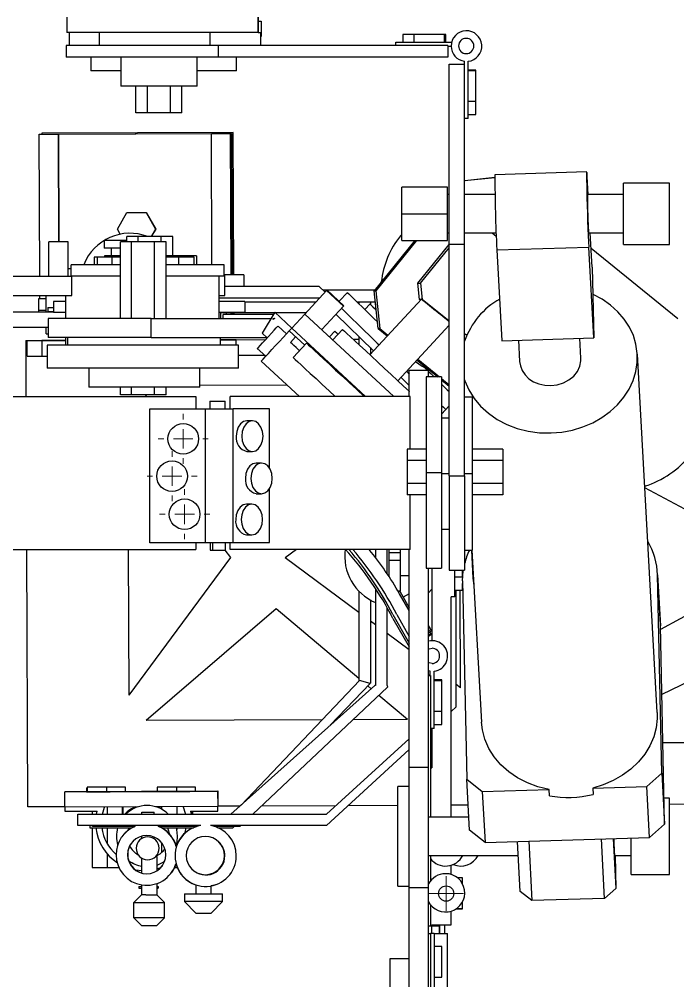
# Model space of a CAD drawing. Header units: inches. Extents: x 0.1 to 11.1, y 0.1 to 8.4.
# Drawn here: x 3.75 to 5.105, y 5.309 to 7.287 of the extents above; entities that cross this region are included whole.
import ezdxf

# ---------------------------------------------------------------- set-up
doc = ezdxf.new("R2010")
doc.units = ezdxf.units.IN
doc.header["$MEASUREMENT"] = 0

# ---------------------------------------------------------------- blocks, each defined once
blk = doc.blocks.new('SW_CENTERMARKSYMBOL_0')
at = {"color": 0, "linetype": 'Continuous', "lineweight": 0}
for p, q in [((0, 0.04), (0, 0.0515)), ((0, 0), (0, 0.02)), ((-0.04, 0), (-0.0515, 0)), ((0, 0), (-0.02, 0)), ((0, 0), (0, -0.02)), ((0, 0), (0.02, 0)), ((0.04, 0), (0.0515, 0)), ((0, -0.04), (0, -0.0515))]:
    blk.add_line(p, q, dxfattribs=at)
blk = doc.blocks.new('SW_CENTERMARKSYMBOL_1')
at = {"color": 0, "linetype": 'Continuous', "lineweight": 0}
for p, q in [((0, 0.04), (0, 0.0515)), ((0, 0), (0, 0.02)), ((-0.04, 0), (-0.0515, 0)), ((0, 0), (-0.02, 0)), ((0, 0), (0, -0.02)), ((0, 0), (0.02, 0)), ((0.04, 0), (0.0515, 0)), ((0, -0.04), (0, -0.0515))]:
    blk.add_line(p, q, dxfattribs=at)
blk = doc.blocks.new('SW_CENTERMARKSYMBOL_2')
at = {"color": 0, "linetype": 'Continuous', "lineweight": 0}
for p, q in [((0, 0.04), (0, 0.0515)), ((0, 0), (0, 0.02)), ((-0.04, 0), (-0.0515, 0)), ((0, 0), (-0.02, 0)), ((0, 0), (0, -0.02)), ((0, 0), (0.02, 0)), ((0.04, 0), (0.0515, 0)), ((0, -0.04), (0, -0.0515))]:
    blk.add_line(p, q, dxfattribs=at)
blk = doc.blocks.new('SW_CENTERMARKSYMBOL_7')
at = {"color": 0, "linetype": 'Continuous', "lineweight": 0}
for p, q in [((0, 0.02), (0, 0.0357)), ((0, 0), (0, 0.02)), ((-0.02, 0), (-0.0357, 0)), ((0, 0), (-0.02, 0)), ((0, 0), (0, -0.02)), ((0, 0), (0.02, 0)), ((0.02, 0), (0.0357, 0)), ((0, -0.02), (0, -0.0357))]:
    blk.add_line(p, q, dxfattribs=at)

msp = doc.modelspace()

# ---------------------------------------------------------------- linework, layer by layer
at = {"color": 7, "linetype": 'Continuous', "lineweight": 25}
for p, q in [((3.8475, 7.2913), (3.8475, 7.2598)), ((4.2412, 7.2598), (4.2412, 7.2913)), ((4.2412, 7.2913), (4.2412, 7.2598)), ((4.2412, 7.2834), (4.2475, 7.2834)), ((4.2475, 7.2834), (4.2475, 7.2519)), ((4.2412, 7.2598), (3.8475, 7.2598)), ((3.8522, 7.2598), (3.8522, 7.233)), ((3.914, 7.2598), (3.914, 7.233)), ((4.1423, 7.233), (4.1423, 7.2598)), ((4.2412, 7.2598), (4.2412, 7.2598)), ((4.2412, 7.2598), (4.2459, 7.2598)), ((4.2459, 7.2598), (4.2459, 7.233)), ((4.2459, 7.2519), (4.2475, 7.2519)), ((4.5387, 7.2557), (4.5387, 7.2399)), ((4.5616, 7.2557), (4.5387, 7.2557)), ((4.5616, 7.2557), (4.5616, 7.2399)), ((4.6246, 7.2557), (4.5616, 7.2557)), ((4.6246, 7.2399), (4.6246, 7.2557)), ((4.6275, 7.2557), (4.6246, 7.2557)), ((4.6275, 7.2399), (4.6275, 7.2557)), ((3.8461, 7.233), (3.8461, 7.2094)), ((4.159, 7.233), (3.8461, 7.233)), ((4.159, 7.233), (4.159, 7.2094)), ((4.6314, 7.233), (4.159, 7.233)), ((4.5241, 7.233), (4.5241, 7.2399)), ((4.5241, 7.2399), (4.6393, 7.2399)), ((4.6314, 7.233), (4.6314, 7.2094)), ((4.6314, 7.232), (4.6383, 7.232)), ((4.159, 7.2094), (3.8461, 7.2094)), ((3.8971, 7.2094), (3.8971, 7.181)), ((3.9583, 7.2094), (3.9583, 7.1495)), ((4.1158, 7.1495), (4.1158, 7.2094)), ((4.6314, 7.2094), (4.159, 7.2094)), ((4.1963, 7.181), (4.1963, 7.2094)), ((4.6343, 7.1952), (4.6658, 7.1952)), ((4.6343, 6.8244), (4.6343, 7.1952)), ((4.6656, 7.1952), (4.6656, 7.2008)), ((4.6658, 6.8244), (4.6658, 7.1952)), ((4.6735, 7.0829), (4.6735, 7.2008)), ((4.6892, 7.1828), (4.6735, 7.1828)), ((4.6892, 7.1814), (4.6892, 7.1828)), ((3.9583, 7.181), (3.8971, 7.181)), ((4.1963, 7.181), (4.1158, 7.181)), ((4.6892, 7.1814), (4.6735, 7.1814)), ((4.6892, 7.1499), (4.6892, 7.1814)), ((4.1158, 7.1495), (3.9583, 7.1495)), ((3.9898, 7.0944), (3.9898, 7.1495)), ((4.0134, 7.0944), (4.0134, 7.1495)), ((4.0607, 7.0944), (4.0607, 7.1495)), ((4.0843, 7.0944), (4.0843, 7.1495)), ((4.6892, 7.1184), (4.6892, 7.1499)), ((4.6735, 7.1184), (4.6892, 7.1184)), ((4.6892, 7.0912), (4.6892, 7.1184)), ((4.0134, 7.0944), (3.9898, 7.0944)), ((4.0607, 7.0944), (4.0134, 7.0944)), ((4.0843, 7.0944), (4.0607, 7.0944)), ((4.6735, 7.0912), (4.6892, 7.0912)), ((4.6735, 7.0829), (4.6658, 7.0829)), ((3.7908, 7.0506), (3.7926, 7.0507)), ((3.7918, 6.7584), (3.7908, 7.0506)), ((3.7926, 7.0507), (4.1863, 7.0522)), ((3.7926, 7.0507), (3.8301, 7.0508)), ((3.7926, 7.0507), (3.7926, 7.0507)), ((4.1898, 7.0544), (3.7961, 7.0528)), ((4.1898, 7.0544), (3.7961, 7.0528)), ((3.7961, 7.0528), (3.7961, 7.0528)), ((3.7961, 7.0528), (3.7961, 7.0507)), ((3.8301, 7.0508), (4.1451, 7.052)), ((3.8309, 6.8294), (3.8301, 7.0508)), ((3.8301, 7.0508), (3.831, 6.8294)), ((4.1845, 7.0522), (4.1451, 7.052)), ((4.146, 6.782), (4.1451, 7.052)), ((4.1855, 6.7613), (4.1845, 7.0522)), ((4.1845, 7.0522), (4.1856, 6.7613)), ((4.1845, 7.0522), (4.1863, 7.0522)), ((4.1863, 7.0522), (4.1863, 7.0522)), ((4.1863, 7.0522), (4.1875, 6.7613)), ((4.1863, 7.0522), (4.1874, 6.7613)), ((4.1898, 7.0544), (4.1898, 7.0544)), ((4.1909, 6.7613), (4.1898, 7.0544)), ((4.191, 6.7613), (4.1898, 7.0544)), ((4.9173, 6.973), (4.7284, 6.9671)), ((4.6658, 6.9553), (4.7281, 6.9619)), ((4.6664, 6.955), (4.6658, 6.955)), ((4.6664, 6.955), (4.6658, 6.9544)), ((4.7281, 6.9615), (4.6664, 6.955)), ((4.9203, 6.9264), (4.9182, 6.9636)), ((5.0877, 6.95), (4.9932, 6.95)), ((4.9932, 6.887), (4.9932, 6.95)), ((5.0877, 6.887), (5.0877, 6.95)), ((4.631, 6.9421), (4.5365, 6.9421)), ((4.5365, 6.887), (4.5365, 6.9421)), ((4.631, 6.887), (4.631, 6.9421)), ((4.6343, 6.9264), (4.631, 6.9264)), ((4.7285, 6.9264), (4.6658, 6.9264)), ((4.9932, 6.9264), (4.9187, 6.9264)), ((3.9515, 6.8553), (3.971, 6.8895)), ((3.971, 6.8895), (4.0104, 6.8896)), ((3.971, 6.8895), (3.9711, 6.8895)), ((3.9711, 6.8895), (4.0105, 6.8896)), ((4.0104, 6.8896), (4.0302, 6.8556)), ((4.0104, 6.8896), (4.0105, 6.8896)), ((4.0105, 6.8896), (4.0303, 6.8556)), ((4.5365, 6.887), (4.631, 6.887)), ((4.5365, 6.8319), (4.5365, 6.887)), ((4.631, 6.8319), (4.631, 6.887)), ((4.9932, 6.824), (4.9932, 6.887)), ((5.0877, 6.824), (5.0877, 6.887)), ((3.9575, 6.8449), (3.9515, 6.8553)), ((4.0302, 6.8556), (4.0213, 6.84)), ((4.0303, 6.8556), (4.0213, 6.84)), ((4.0302, 6.8556), (4.0303, 6.8556)), ((4.631, 6.8476), (4.6343, 6.8476)), ((4.6658, 6.8476), (4.7308, 6.8476)), ((4.7226, 6.8476), (4.7311, 6.8407)), ((4.9211, 6.8476), (4.9932, 6.8476)), ((4.9285, 6.777), (4.9246, 6.8476)), ((3.85, 6.8294), (3.8107, 6.8294)), ((3.8107, 6.8291), (3.8107, 6.8294)), ((3.85, 6.8291), (3.8107, 6.8291)), ((3.8107, 6.7584), (3.8107, 6.8291)), ((3.85, 6.8291), (3.85, 6.8294)), ((3.85, 6.7584), (3.85, 6.8291)), ((3.924, 6.8321), (3.924, 6.8164)), ((3.9708, 6.8321), (3.924, 6.8321)), ((3.9577, 6.6718), (3.9577, 6.8292)), ((3.9803, 6.8292), (3.9577, 6.8292)), ((3.9708, 6.8292), (3.9708, 6.84)), ((3.9944, 6.84), (3.9708, 6.84)), ((3.9803, 6.6718), (3.9803, 6.8292)), ((4.0276, 6.8292), (3.9803, 6.8292)), ((3.9944, 6.8292), (3.9944, 6.84)), ((4.0417, 6.84), (3.9944, 6.84)), ((4.0276, 6.6718), (4.0276, 6.8292)), ((4.0521, 6.8292), (4.0276, 6.8292)), ((4.0417, 6.8292), (4.0417, 6.84)), ((4.0653, 6.84), (4.0417, 6.84)), ((4.0521, 6.6718), (4.0521, 6.8292)), ((4.0653, 6.8006), (4.0653, 6.84)), ((4.5633, 6.8319), (4.4797, 6.7286)), ((4.5667, 6.8319), (4.4831, 6.7286)), ((4.5365, 6.8445), (4.5339, 6.8414)), ((4.5365, 6.8319), (4.631, 6.8319)), ((3.9577, 6.8164), (3.924, 6.8164)), ((3.9389, 6.8164), (3.9389, 6.8006)), ((4.5697, 6.744), (4.6343, 6.8238)), ((4.5753, 6.744), (4.6343, 6.8169)), ((4.6343, 6.3476), (4.6343, 6.8244)), ((4.6343, 6.8244), (4.6658, 6.8244)), ((4.6658, 6.3476), (4.6658, 6.8244)), ((4.7323, 6.8125), (4.9212, 6.8183)), ((4.7323, 6.8125), (4.7427, 6.6259)), ((4.9316, 6.6318), (4.9212, 6.8183)), ((5.1045, 6.6711), (4.9264, 6.8153)), ((4.9932, 6.824), (5.0877, 6.824)), ((3.9036, 6.7978), (3.9036, 6.782)), ((3.9096, 6.7978), (3.9036, 6.7978)), ((3.9096, 6.7978), (3.9096, 6.782)), ((3.9411, 6.7978), (3.9096, 6.7978)), ((3.9252, 6.8006), (3.9252, 6.7978)), ((3.9577, 6.8006), (3.9252, 6.8006)), ((3.9577, 6.7978), (3.9411, 6.7978)), ((3.9411, 6.782), (3.9411, 6.7978)), ((4.1141, 6.8006), (4.0521, 6.8006)), ((4.0782, 6.7978), (4.0521, 6.7978)), ((4.0782, 6.782), (4.0782, 6.7978)), ((4.1097, 6.7978), (4.0782, 6.7978)), ((4.1097, 6.782), (4.1097, 6.7978)), ((4.1141, 6.8006), (4.1141, 6.782)), ((3.85, 6.7741), (3.8562, 6.7741)), ((3.8562, 6.7584), (3.8562, 6.782)), ((3.9577, 6.782), (3.8562, 6.782)), ((4.1711, 6.782), (4.0521, 6.782)), ((4.1711, 6.7584), (4.1711, 6.782)), ((4.9285, 6.777), (4.9316, 6.6318)), ((3.0705, 6.7584), (3.8579, 6.7584)), ((3.8579, 6.719), (3.8579, 6.7584)), ((3.9577, 6.7584), (3.8579, 6.7584)), ((4.1711, 6.7584), (4.0521, 6.7584)), ((4.1607, 6.6718), (4.1607, 6.7584)), ((4.1711, 6.7613), (4.1729, 6.7613)), ((4.1711, 6.7584), (4.1729, 6.7584)), ((4.1729, 6.7584), (4.1729, 6.7613)), ((4.2117, 6.7613), (4.1729, 6.7613)), ((4.1729, 6.719), (4.1729, 6.7584)), ((4.2117, 6.7613), (4.2117, 6.7377)), ((4.2117, 6.7377), (4.1729, 6.7377)), ((4.3666, 6.7375), (4.1729, 6.7375)), ((4.1856, 6.7375), (4.1856, 6.7377)), ((4.1857, 6.7377), (4.1857, 6.7375)), ((4.1875, 6.7377), (4.1875, 6.7375)), ((4.1876, 6.7377), (4.1876, 6.7375)), ((4.191, 6.7375), (4.191, 6.7377)), ((4.1911, 6.7375), (4.1911, 6.7377)), ((4.382, 6.729), (4.3373, 6.6807)), ((4.3788, 6.7256), (4.3666, 6.7375)), ((4.3827, 6.7298), (4.3745, 6.7298)), ((4.382, 6.729), (4.383, 6.7301)), ((4.4167, 6.6969), (4.382, 6.729)), ((4.4176, 6.6979), (4.383, 6.7301)), ((4.4806, 6.7298), (4.3833, 6.7298)), ((4.4797, 6.7286), (4.4831, 6.7286)), ((4.4878, 6.6511), (4.4797, 6.7286)), ((4.4831, 6.7286), (4.4912, 6.6511)), ((4.5697, 6.744), (4.5753, 6.744)), ((4.5732, 6.7108), (4.5697, 6.744)), ((4.5753, 6.744), (4.5788, 6.7108)), ((3.0705, 6.719), (3.8579, 6.719)), ((3.8053, 6.7119), (3.7895, 6.7119)), ((3.7895, 6.7119), (3.7895, 6.6883)), ((3.7919, 6.7119), (3.7919, 6.719)), ((3.8053, 6.6843), (3.8053, 6.719)), ((3.8457, 6.6718), (3.8457, 6.719)), ((4.1607, 6.719), (4.1729, 6.719)), ((4.1607, 6.7139), (4.3666, 6.7138)), ((4.3673, 6.7132), (4.3666, 6.7138)), ((4.4249, 6.7248), (4.4077, 6.7071)), ((4.5769, 6.7116), (4.4708, 6.597)), ((4.5762, 6.7108), (4.5732, 6.7108)), ((4.5749, 6.7094), (4.5732, 6.7108)), ((4.5788, 6.7108), (4.5771, 6.7108)), ((4.6343, 6.6658), (4.5788, 6.7108)), ((3.8053, 6.6883), (3.7895, 6.6883)), ((3.7895, 6.6883), (3.7895, 6.6843)), ((3.8086, 6.694), (3.8086, 6.6862)), ((3.8086, 6.694), (3.8198, 6.694)), ((3.8198, 6.7062), (3.8198, 6.6841)), ((3.8457, 6.7062), (3.8198, 6.7062)), ((4.2135, 6.7062), (4.1607, 6.7062)), ((4.2135, 6.7062), (4.2135, 6.6841)), ((4.2135, 6.7061), (4.3608, 6.7061)), ((4.4167, 6.6969), (4.3719, 6.6486)), ((4.4167, 6.6969), (4.4176, 6.6979)), ((4.444, 6.7061), (4.482, 6.7061)), ((4.4484, 6.7061), (4.4484, 6.7019)), ((4.4714, 6.7015), (4.4604, 6.6902)), ((4.472, 6.7061), (4.472, 6.7009)), ((4.4827, 6.7002), (4.4827, 6.6905)), ((3.8198, 6.6843), (3.7357, 6.6843)), ((3.8086, 6.6862), (3.8198, 6.6862)), ((3.8089, 6.6718), (3.8089, 6.6324)), ((4.021, 6.6718), (3.8089, 6.6718)), ((3.8457, 6.6841), (3.8198, 6.6841)), ((4.021, 6.6324), (4.021, 6.6718)), ((4.021, 6.6718), (4.268, 6.6718)), ((4.2135, 6.6841), (4.1607, 6.6841)), ((4.1639, 6.6841), (4.1639, 6.6718)), ((4.1639, 6.6838), (4.2752, 6.6838)), ((4.2714, 6.6796), (4.1691, 6.6796)), ((4.1691, 6.6718), (4.1691, 6.6796)), ((4.1754, 6.6838), (4.1754, 6.6796)), ((4.1858, 6.6796), (4.1857, 6.6838)), ((4.1859, 6.6838), (4.1859, 6.6796)), ((4.1878, 6.6838), (4.1878, 6.6796)), ((4.1878, 6.6838), (4.1878, 6.6796)), ((4.1913, 6.6796), (4.1913, 6.6838)), ((4.1913, 6.6796), (4.1913, 6.6838)), ((4.1915, 6.6796), (4.1915, 6.6838)), ((4.2755, 6.6843), (4.2496, 6.6414)), ((4.2714, 6.6796), (4.2722, 6.6789)), ((4.2721, 6.6697), (4.2721, 6.6718)), ((4.2721, 6.6718), (4.2751, 6.6718)), ((4.2751, 6.6718), (4.2751, 6.6718)), ((4.2755, 6.6843), (4.3105, 6.6519)), ((4.2761, 6.6838), (4.3401, 6.6838)), ((4.3373, 6.6807), (4.3105, 6.6519)), ((4.3373, 6.6807), (4.52, 6.5113)), ((4.4785, 6.6053), (4.4012, 6.6803)), ((3.8089, 6.6528), (3.4881, 6.6528)), ((3.8053, 6.6398), (3.8053, 6.6528)), ((4.2996, 6.6401), (4.2823, 6.6561)), ((4.3051, 6.6461), (4.3105, 6.6519)), ((4.3105, 6.6519), (4.4621, 6.5113)), ((4.4144, 6.6492), (4.3945, 6.6277)), ((4.4912, 6.6511), (4.4878, 6.6511)), ((4.4878, 6.6511), (4.5067, 6.6358)), ((4.4912, 6.6511), (4.5081, 6.6374)), ((4.5285, 6.5435), (4.6343, 6.6577)), ((3.8053, 6.6398), (3.8089, 6.6398)), ((4.021, 6.6324), (3.8089, 6.6324)), ((3.8457, 6.6167), (3.8457, 6.6324)), ((3.8487, 6.6324), (3.8487, 6.6167)), ((4.021, 6.6324), (4.2573, 6.6324)), ((4.1636, 6.6167), (4.1636, 6.6324)), ((4.1636, 6.6277), (4.2563, 6.6281)), ((4.1636, 6.6276), (4.2562, 6.628)), ((4.2496, 6.6414), (4.2598, 6.6319)), ((4.2573, 6.6324), (4.2593, 6.6324)), ((4.337, 6.6166), (4.3051, 6.6461)), ((4.3182, 6.634), (4.3075, 6.6224)), ((4.3986, 6.6454), (4.3879, 6.6338)), ((4.4365, 6.6288), (4.4484, 6.6289)), ((4.4365, 6.6288), (4.4484, 6.6288)), ((4.4484, 6.6345), (4.4484, 6.6177)), ((4.6675, 6.6389), (4.6658, 6.6403)), ((4.6658, 6.6389), (4.6675, 6.6389)), ((4.6675, 6.6389), (4.6714, 6.6393)), ((4.7427, 6.6259), (4.9316, 6.6318)), ((4.905, 6.5898), (4.9027, 6.6309)), ((3.7634, 6.6262), (3.7637, 6.6262)), ((3.7634, 6.6262), (3.7637, 6.6262)), ((3.7634, 6.6262), (3.7636, 6.5942)), ((3.7637, 6.6262), (3.8457, 6.6265)), ((3.7637, 6.6262), (3.7657, 6.6262)), ((3.7637, 6.6262), (3.7637, 6.6262)), ((3.7637, 6.6262), (3.7637, 6.6262)), ((3.7641, 6.5113), (3.7637, 6.6262)), ((3.7657, 6.6262), (3.8451, 6.6264)), ((3.7658, 6.5942), (3.7657, 6.6262)), ((3.7962, 6.6261), (3.7963, 6.5941)), ((3.8071, 6.6167), (3.8071, 6.5694)), ((4.2008, 6.6167), (3.8071, 6.6167)), ((4.1961, 6.6167), (4.196, 6.6277)), ((4.2008, 6.5694), (4.2008, 6.6167)), ((4.2394, 6.6099), (4.2568, 6.5939)), ((4.3409, 6.6208), (4.3134, 6.5912)), ((4.472, 6.6116), (4.472, 6.5984)), ((4.7768, 6.627), (4.7792, 6.5828)), ((3.7636, 6.5942), (3.7638, 6.5942)), ((3.7658, 6.5942), (3.7963, 6.5943)), ((4.2008, 6.5958), (4.2544, 6.596)), ((5.0623, 5.8609), (5.0214, 6.5979)), ((4.2008, 6.5694), (3.8071, 6.5694)), ((3.8927, 6.5694), (3.8927, 6.53)), ((4.1211, 6.53), (4.1211, 6.5694)), ((4.2476, 6.5839), (4.3259, 6.5113)), ((4.568, 6.5861), (4.6111, 6.5512)), ((4.5695, 6.5877), (4.6145, 6.5512)), ((4.4036, 6.5626), (4.4051, 6.5642)), ((4.5522, 6.5338), (4.535, 6.5505)), ((4.5522, 6.5649), (4.5916, 6.5649)), ((4.5522, 6.5113), (4.5522, 6.5649)), ((4.6186, 6.5512), (4.5871, 6.5512)), ((4.5871, 6.5512), (4.5871, 6.3544)), ((4.5916, 6.5512), (4.5916, 6.5649)), ((4.6186, 6.5512), (4.6186, 6.3544)), ((4.1211, 6.53), (3.8927, 6.53)), ((3.9577, 6.5143), (3.9577, 6.53)), ((3.9803, 6.5143), (3.9803, 6.53)), ((4.0276, 6.5143), (4.0276, 6.53)), ((4.0521, 6.5143), (4.0521, 6.53)), ((4.3008, 6.5346), (4.1211, 6.5339)), ((4.424, 6.5466), (4.4226, 6.545)), ((4.6186, 6.5479), (4.6343, 6.5351)), ((4.6186, 6.5452), (4.6343, 6.5324)), ((2.9872, 6.5113), (4.1132, 6.5113)), ((3.9803, 6.5143), (3.9577, 6.5143)), ((4.0276, 6.5143), (3.9803, 6.5143)), ((4.0087, 6.5143), (4.0122, 6.5113)), ((4.0087, 6.5143), (4.0122, 6.5113)), ((4.0521, 6.5143), (4.0276, 6.5143)), ((4.1132, 6.5113), (4.1132, 6.4858)), ((4.1833, 6.486), (4.1833, 6.5113)), ((4.5542, 6.5113), (4.1833, 6.5113)), ((4.5542, 6.4029), (4.5542, 6.5113)), ((4.6816, 6.5099), (4.6658, 6.5099)), ((4.6816, 6.5099), (4.6816, 6.3524)), ((4.1419, 6.5017), (4.1419, 6.486)), ((4.1419, 6.5017), (4.1467, 6.5017)), ((4.1467, 6.5017), (4.1734, 6.5017)), ((4.1734, 6.486), (4.1734, 6.5017)), ((4.6343, 6.4916), (4.6186, 6.4746)), ((4.018, 6.4858), (4.132, 6.4858)), ((4.018, 6.2102), (4.018, 6.4858)), ((4.1268, 6.486), (4.1268, 6.4858)), ((4.1268, 6.486), (4.1897, 6.486)), ((4.132, 6.4858), (4.132, 6.2104)), ((4.1897, 6.2104), (4.1897, 6.486)), ((4.2645, 6.486), (4.1897, 6.486)), ((4.2645, 6.3636), (4.2645, 6.486)), ((4.2293, 6.4609), (4.218, 6.4609)), ((4.6343, 6.4664), (4.6186, 6.4664)), ((4.218, 6.398), (4.2293, 6.398)), ((4.5871, 6.4029), (4.5477, 6.4029)), ((4.5477, 6.4029), (4.5477, 6.3793)), ((4.7446, 6.4029), (4.6816, 6.4029)), ((4.7446, 6.4029), (4.7446, 6.3793)), ((4.2482, 6.3741), (4.2369, 6.3741)), ((4.5871, 6.3793), (4.5477, 6.3793)), ((4.5477, 6.3793), (4.5477, 6.332)), ((4.7446, 6.3793), (4.6816, 6.3793)), ((4.7446, 6.3793), (4.7446, 6.332)), ((4.5871, 6.3544), (4.5871, 6.1575)), ((4.5871, 6.3544), (4.6186, 6.3544)), ((4.6186, 6.3544), (4.6186, 6.1575)), ((4.6186, 6.3523), (4.6343, 6.3523)), ((4.6658, 6.3524), (4.6816, 6.3524)), ((4.6816, 6.3524), (4.6816, 6.195)), ((4.5871, 6.332), (4.5477, 6.332)), ((4.5477, 6.332), (4.5477, 6.3084)), ((4.6343, 6.3476), (4.6658, 6.3476)), ((4.6343, 6.3476), (4.6343, 6.1536)), ((4.6658, 6.3476), (4.6658, 6.1536)), ((4.7446, 6.332), (4.6816, 6.332)), ((4.7446, 6.332), (4.7446, 6.3084)), ((4.2645, 6.2104), (4.2645, 6.3216)), ((5.3227, 6.1701), (5.0366, 6.3232)), ((4.2369, 6.3111), (4.2482, 6.3111)), ((4.5871, 6.3084), (4.5477, 6.3084)), ((4.5542, 6.1964), (4.5542, 6.3084)), ((4.7446, 6.3084), (4.6816, 6.3084)), ((4.2283, 6.2894), (4.217, 6.2894)), ((4.6186, 6.2381), (4.6343, 6.2381)), ((4.217, 6.2264), (4.2283, 6.2264)), ((2.9872, 6.1964), (4.1132, 6.1964)), ((3.7674, 5.6666), (3.7654, 6.1964)), ((3.9757, 5.8967), (3.9745, 6.1964)), ((3.9758, 5.8967), (3.9746, 6.1964)), ((4.1361, 6.2102), (4.018, 6.2102)), ((4.1132, 6.2102), (4.1132, 6.1964)), ((4.132, 6.2104), (4.1897, 6.2104)), ((4.1361, 6.2104), (4.1361, 6.2102)), ((4.1422, 6.2104), (4.1422, 6.1947)), ((4.1422, 6.1947), (4.147, 6.1947)), ((4.147, 6.2104), (4.147, 6.1947)), ((4.147, 6.1947), (4.1737, 6.1947)), ((4.1846, 6.1798), (4.1735, 6.1947)), ((4.1737, 6.1947), (4.1737, 6.2104)), ((4.1833, 6.1964), (4.1833, 6.2104)), ((4.5542, 6.1964), (4.1833, 6.1964)), ((4.1897, 6.2104), (4.2645, 6.2104)), ((4.3202, 6.1964), (4.297, 6.1789)), ((4.3202, 6.1964), (4.297, 6.1789)), ((4.4827, 6.1964), (4.4827, 6.1796)), ((4.5063, 6.1466), (4.5063, 6.1964)), ((4.5103, 6.1964), (4.5103, 6.1899)), ((4.5339, 6.1899), (4.5339, 6.1964)), ((4.5522, 5.7483), (4.5522, 6.1964)), ((4.6658, 6.195), (4.6816, 6.195)), ((4.6798, 6.195), (4.6829, 6.1375)), ((4.681, 6.195), (4.7006, 5.8409)), ((3.9757, 5.8967), (4.1846, 6.1798)), ((4.4484, 6.0666), (4.297, 6.1789)), ((4.297, 6.1789), (4.297, 6.1789)), ((4.4484, 6.0666), (4.297, 6.1789)), ((4.5103, 6.1899), (4.5339, 6.1899)), ((4.5103, 6.1899), (4.5103, 6.174)), ((4.5103, 6.174), (4.5339, 6.174)), ((4.5103, 6.174), (4.5103, 6.1406)), ((4.5339, 6.174), (4.5339, 6.1899)), ((4.5339, 6.1111), (4.5339, 6.174)), ((4.5871, 6.1575), (4.6186, 6.1575)), ((4.5916, 5.7483), (4.5916, 6.1575)), ((4.5988, 6.1575), (4.5988, 6.0085)), ((4.6343, 6.1536), (4.6658, 6.1536)), ((4.6461, 6.0989), (4.6461, 6.1536)), ((4.6618, 6.1403), (4.6618, 6.1536)), ((5.3227, 6.1701), (5.069, 6.0318)), ((4.5088, 6.1428), (4.5103, 6.1428)), ((4.5339, 6.1428), (4.5522, 6.1428)), ((4.6461, 6.1403), (4.6618, 6.1403)), ((4.6618, 6.1383), (4.6618, 6.1403)), ((5.0687, 6.0422), (5.0629, 6.1472)), ((5.0715, 5.7361), (5.063, 6.144)), ((5.063, 6.144), (5.0689, 6.039)), ((4.4827, 6.1158), (4.4827, 5.9165)), ((4.5988, 6.1146), (4.5916, 6.1072)), ((4.6617, 6.1315), (4.6702, 5.7236)), ((4.6618, 6.1124), (4.6618, 6.1266)), ((4.4484, 6.1105), (4.4484, 5.9252)), ((4.5287, 6.1111), (4.5339, 6.1111)), ((4.5298, 6.1092), (4.5325, 6.1107)), ((4.5522, 6.0704), (4.5322, 6.1051)), ((4.5325, 6.1107), (4.5522, 6.0764)), ((4.5522, 6.1053), (4.5397, 6.0981)), ((4.6461, 6.0989), (4.6382, 6.0989)), ((4.6382, 5.6455), (4.6382, 6.0989)), ((4.6461, 6.1124), (4.6618, 6.1124)), ((4.6485, 5.8727), (4.6485, 6.1124)), ((4.6574, 5.9116), (4.6566, 6.1124)), ((4.2785, 6.0743), (4.0107, 5.8444)), ((4.2785, 6.0743), (4.0108, 5.8444)), ((4.4484, 5.9308), (4.2785, 6.0743)), ((4.472, 6.0925), (4.472, 5.921)), ((4.5063, 5.9161), (4.5063, 6.0768)), ((4.5522, 6.0788), (4.5512, 6.0782)), ((4.5184, 6.0622), (4.5522, 6.0036)), ((4.5184, 6.0543), (4.5522, 5.9957)), ((4.5263, 6.0622), (4.5522, 6.0172)), ((5.4095, 6.0622), (5.0718, 5.8979)), ((4.4827, 6.0412), (4.472, 6.0491)), ((4.4827, 6.0412), (4.472, 6.0491)), ((5.0689, 6.039), (5.0687, 6.0422)), ((5.0774, 5.6311), (5.0689, 6.039)), ((4.5522, 5.9896), (4.5063, 6.0237)), ((4.5522, 5.9896), (4.5063, 6.0236)), ((4.5916, 6.0288), (4.5964, 6.0315)), ((4.5916, 6.0255), (4.5978, 6.029)), ((4.5916, 6.0209), (4.5964, 6.0236)), ((4.5916, 6.0176), (4.5978, 6.0212)), ((4.5953, 5.9458), (4.5916, 5.9465)), ((4.5916, 5.9384), (4.5953, 5.9384)), ((4.5916, 5.9373), (4.5955, 5.9373)), ((4.5953, 5.9373), (4.5953, 5.9458)), ((4.5955, 5.9373), (4.5955, 5.6455)), ((4.6032, 5.8279), (4.6032, 5.9457)), ((4.4812, 5.9164), (4.185, 5.6518)), ((4.45, 5.9269), (4.2059, 5.6705)), ((4.3896, 5.8346), (4.4717, 5.9208)), ((4.4717, 5.9208), (4.45, 5.9269)), ((4.472, 5.921), (4.4709, 5.921)), ((4.4827, 5.9165), (4.4812, 5.9164)), ((4.5063, 5.9161), (4.5076, 5.9131)), ((4.6189, 5.9278), (4.6032, 5.9278)), ((4.6189, 5.9263), (4.6032, 5.9263)), ((4.6189, 5.9263), (4.6189, 5.9278)), ((4.6189, 5.8948), (4.6189, 5.9263)), ((4.6574, 5.9116), (4.6485, 5.9182)), ((4.6574, 5.9116), (4.6485, 5.9182)), ((4.5076, 5.9131), (4.2304, 5.6518)), ((4.4735, 5.9096), (4.4666, 5.9154)), ((4.5481, 5.8465), (4.4895, 5.896)), ((4.6189, 5.8633), (4.6189, 5.8948)), ((4.6032, 5.8633), (4.6189, 5.8633)), ((4.6189, 5.8361), (4.6189, 5.8633)), ((4.6485, 5.8727), (4.6382, 5.8632)), ((4.3729, 5.8458), (4.0107, 5.8444)), ((4.0108, 5.8444), (4.0107, 5.8444)), ((4.3729, 5.8459), (4.0108, 5.8444)), ((4.4023, 5.846), (4.4004, 5.846)), ((4.4023, 5.846), (4.4004, 5.846)), ((4.5481, 5.8466), (4.4365, 5.8461)), ((4.5481, 5.8465), (4.4365, 5.8461)), ((4.6032, 5.8279), (4.5955, 5.8279)), ((4.5988, 5.8271), (4.5955, 5.8241)), ((4.5988, 5.8279), (4.5988, 5.747)), ((4.6032, 5.8361), (4.6189, 5.8361)), ((4.3817, 5.6518), (4.5522, 5.8067)), ((5.9561, 5.8016), (5.0739, 5.7981)), ((5.9562, 5.8015), (5.0739, 5.7981)), ((4.5522, 5.7845), (4.3817, 5.6282)), ((4.5522, 5.5009), (4.5522, 5.7483)), ((4.5522, 5.7483), (4.5916, 5.7483)), ((4.5916, 5.5009), (4.5916, 5.7483)), ((4.5955, 5.747), (4.5988, 5.747)), ((4.6702, 5.7236), (4.7022, 5.6982)), ((4.676, 5.6186), (4.6702, 5.7236)), ((5.0406, 5.7087), (5.0715, 5.7361)), ((5.0715, 5.7361), (5.0774, 5.6311)), ((4.1585, 5.6988), (3.8435, 5.6975)), ((3.8441, 5.6978), (3.8878, 5.698)), ((3.8878, 5.705), (3.8878, 5.6978)), ((3.8896, 5.705), (3.8878, 5.705)), ((3.8896, 5.7074), (3.8896, 5.6978)), ((3.929, 5.7074), (3.8896, 5.7074)), ((3.9683, 5.7074), (3.929, 5.7074)), ((3.929, 5.7074), (3.929, 5.6979)), ((3.9683, 5.6981), (3.9683, 5.7074)), ((3.9683, 5.6983), (4.0336, 5.6986)), ((4.0336, 5.7074), (4.0336, 5.6984)), ((4.073, 5.7074), (4.0336, 5.7074)), ((4.1124, 5.7074), (4.073, 5.7074)), ((4.073, 5.7074), (4.073, 5.6985)), ((4.1124, 5.6987), (4.1124, 5.7074)), ((4.1124, 5.6989), (4.1591, 5.6991)), ((4.1591, 5.6991), (4.1585, 5.6988)), ((4.1586, 5.6673), (4.1585, 5.6988)), ((4.1592, 5.6681), (4.1591, 5.6991)), ((4.5522, 5.7083), (4.5286, 5.7083)), ((4.5286, 5.6059), (4.5286, 5.7083)), ((4.7022, 5.6982), (4.8396, 5.7024)), ((4.7022, 5.6982), (4.708, 5.5932)), ((4.8403, 5.6896), (4.8396, 5.7024)), ((4.9295, 5.7052), (5.0406, 5.7087)), ((4.9295, 5.7052), (4.9302, 5.6924)), ((5.0464, 5.6037), (5.0406, 5.7087)), ((3.8435, 5.6975), (3.8441, 5.6978)), ((3.8436, 5.666), (3.8435, 5.6975)), ((5.0877, 5.6849), (5.0762, 5.6849)), ((5.0877, 5.6061), (5.0877, 5.6849)), ((3.8433, 5.6669), (3.7674, 5.6666)), ((3.8433, 5.6676), (3.8433, 5.658)), ((3.8436, 5.6676), (3.8433, 5.6676)), ((3.9935, 5.6666), (3.8436, 5.666)), ((3.9208, 5.6518), (3.9251, 5.6664)), ((3.9623, 5.6518), (3.9623, 5.6665)), ((3.9632, 5.6518), (3.9632, 5.6665)), ((4.1586, 5.6673), (4.0309, 5.6668)), ((4.0424, 5.6668), (4.0424, 5.662)), ((4.1582, 5.658), (4.1582, 5.6673)), ((4.1592, 5.6676), (4.1586, 5.6673)), ((4.2034, 5.6683), (4.1592, 5.6681)), ((4.1592, 5.6676), (4.1592, 5.6681)), ((4.4007, 5.669), (4.248, 5.6684)), ((4.5286, 5.6695), (4.4264, 5.6691)), ((4.6732, 5.6701), (4.6382, 5.67)), ((6.1664, 5.676), (5.0877, 5.6717)), ((3.8433, 5.658), (3.9098, 5.658)), ((3.8699, 5.6282), (3.8699, 5.6518)), ((3.8699, 5.6518), (4.3817, 5.6518)), ((3.8993, 5.658), (3.8993, 5.6518)), ((3.9085, 5.6518), (3.9098, 5.658)), ((4.0019, 5.6558), (4.027, 5.6558)), ((4.0019, 5.6518), (4.0019, 5.6558)), ((4.027, 5.6518), (4.027, 5.6558)), ((4.1022, 5.658), (4.1582, 5.658)), ((4.1022, 5.658), (4.1035, 5.6518)), ((4.1054, 5.6518), (4.1054, 5.658)), ((4.1067, 5.6518), (4.1067, 5.658)), ((4.6745, 5.6455), (4.5916, 5.6455)), ((4.1233, 5.6282), (3.8699, 5.6282)), ((3.8946, 5.6282), (3.8946, 5.6237)), ((3.8946, 5.6237), (3.9815, 5.6237)), ((3.8993, 5.6237), (3.8993, 5.542)), ((3.9003, 5.6266), (3.9003, 5.6282)), ((3.988, 5.6266), (3.9003, 5.6266)), ((3.9736, 5.6185), (3.9755, 5.6237)), ((4.116, 5.6266), (4.0357, 5.6266)), ((4.0428, 5.6237), (4.1079, 5.6237)), ((4.1054, 5.6226), (4.1054, 5.6237)), ((4.1067, 5.6232), (4.1067, 5.6237)), ((4.3817, 5.6282), (4.1432, 5.6282)), ((4.2036, 5.6266), (4.1504, 5.6266)), ((4.1585, 5.6237), (4.1888, 5.6237)), ((4.1888, 5.6237), (4.1915, 5.6266)), ((4.2053, 5.6282), (4.2036, 5.6266)), ((5.0774, 5.6311), (5.0464, 5.6037)), ((4.0019, 5.6019), (4.0019, 5.6063)), ((4.0258, 5.6018), (4.0258, 5.6018)), ((4.027, 5.6011), (4.027, 5.6046)), ((4.5286, 5.5035), (4.5286, 5.6059)), ((4.708, 5.5932), (4.676, 5.6186)), ((4.708, 5.5932), (5.0464, 5.6037)), ((4.9541, 5.4784), (4.9473, 5.6006)), ((4.9716, 5.6014), (4.9773, 5.4989)), ((5.0089, 5.5274), (5.0089, 5.6025)), ((5.0877, 5.5274), (5.0877, 5.6061)), ((4.0424, 5.5931), (4.0424, 5.5725)), ((4.7805, 5.4928), (4.7748, 5.5953)), ((4.7978, 5.596), (4.8045, 5.4737)), ((3.9308, 5.5698), (3.9308, 5.542)), ((4.0018, 5.5302), (4.0018, 5.5611)), ((4.0301, 5.5644), (4.0333, 5.5644)), ((4.0333, 5.5352), (4.0333, 5.5644)), ((4.5916, 5.5667), (4.7764, 5.5667)), ((4.5955, 5.5667), (4.5955, 5.5137)), ((4.9744, 5.5667), (5.0089, 5.5667)), ((4.9758, 5.5667), (4.9773, 5.4989)), ((3.8993, 5.542), (3.9308, 5.542)), ((3.9308, 5.542), (3.9546, 5.542)), ((3.9848, 5.55), (3.9762, 5.5526)), ((4.0407, 5.5415), (4.0333, 5.5391)), ((4.0692, 5.542), (4.0739, 5.542)), ((4.6382, 5.5275), (4.6382, 5.5466)), ((4.0019, 5.5353), (3.9891, 5.5367)), ((4.1129, 5.5324), (4.1129, 5.5322)), ((4.1444, 5.5282), (4.1444, 5.529)), ((4.1597, 5.5368), (4.1597, 5.5372)), ((4.6618, 5.5205), (4.6514, 5.5205)), ((4.6618, 5.5079), (4.6618, 5.5205)), ((5.0089, 5.5274), (5.0877, 5.5274)), ((3.9957, 5.503), (3.9957, 5.4991)), ((3.9957, 5.503), (4.0019, 5.503)), ((4.0018, 5.4857), (4.0018, 5.5061)), ((4.0333, 5.4857), (4.0333, 5.509)), ((4.0333, 5.503), (4.0351, 5.503)), ((4.0351, 5.503), (4.0351, 5.4991)), ((4.1125, 5.5065), (4.1125, 5.5061)), ((4.1129, 5.5063), (4.1129, 5.4875)), ((4.1444, 5.4875), (4.1444, 5.504)), ((4.5286, 5.5035), (4.5522, 5.5035)), ((4.5522, 5.5009), (4.5916, 5.5009)), ((4.5522, 5.0284), (4.5522, 5.5009)), ((4.5916, 5.0284), (4.5916, 5.5009)), ((3.9857, 5.4699), (4.0014, 5.4857)), ((3.9957, 5.4991), (4.0018, 5.4991)), ((4.0101, 5.4857), (4.0014, 5.4857)), ((4.0101, 5.4857), (4.0333, 5.4857)), ((4.0487, 5.4699), (4.0329, 5.4857)), ((4.0333, 5.4991), (4.0351, 5.4991)), ((4.0893, 5.4875), (4.0893, 5.4717)), ((4.0893, 5.4875), (4.1287, 5.4875)), ((4.1287, 5.4875), (4.168, 5.4875)), ((4.168, 5.4717), (4.168, 5.4875)), ((4.8045, 5.4737), (4.7805, 5.4928)), ((4.9773, 5.4989), (4.9541, 5.4784)), ((3.9857, 5.4699), (4.0487, 5.4699)), ((3.9857, 5.4384), (3.9857, 5.4699)), ((4.0487, 5.4384), (4.0487, 5.4699)), ((4.168, 5.4717), (4.0893, 5.4717)), ((4.0893, 5.4717), (4.1129, 5.4481)), ((4.1444, 5.4481), (4.168, 5.4717)), ((4.5955, 5.4659), (4.5955, 5.4221)), ((4.6618, 5.4575), (4.6618, 5.4717)), ((4.9541, 5.4784), (4.8045, 5.4737)), ((4.1129, 5.4481), (4.1444, 5.4481)), ((4.6382, 5.4239), (4.6382, 5.4521)), ((4.6486, 5.457), (4.6618, 5.457)), ((4.6494, 5.4575), (4.6618, 5.4575)), ((4.6618, 5.457), (4.6618, 5.4575)), ((3.9857, 5.4384), (4.0014, 5.4227)), ((4.0487, 5.4384), (3.9857, 5.4384)), ((4.0014, 5.4227), (4.0329, 5.4227)), ((4.0487, 5.4384), (4.0329, 5.4227)), ((4.5916, 5.4221), (4.5985, 5.4221)), ((4.5985, 5.4221), (4.6142, 5.4221)), ((4.5988, 5.4239), (4.5988, 5.4221)), ((4.5988, 5.4239), (4.6382, 5.4239)), ((4.6016, 5.4221), (4.6016, 5.4239)), ((4.6142, 5.4064), (4.6142, 5.4221)), ((4.6147, 5.4221), (4.6142, 5.4221)), ((4.6147, 5.4064), (4.6147, 5.4221)), ((4.6253, 5.4064), (4.6253, 5.4239)), ((4.5916, 5.4064), (4.5955, 5.4064)), ((4.5955, 5.4066), (4.6034, 5.4066)), ((4.5955, 5.4066), (4.5955, 5.131)), ((4.6034, 5.4066), (4.6034, 5.131)), ((4.6034, 5.4064), (4.631, 5.4064)), ((4.631, 5.1308), (4.631, 5.4064)), ((4.6192, 5.3795), (4.6034, 5.3795)), ((4.6192, 5.3165), (4.6192, 5.3795)), ((4.5129, 5.3549), (4.5522, 5.3549)), ((4.5129, 5.1974), (4.5129, 5.3549)), ((4.6034, 5.3165), (4.6192, 5.3165))]:
    msp.add_line(p, q, dxfattribs=at)
at = {"color": 8, "linetype": 'Continuous', "lineweight": 25}
for p, q in [((4.5339, 6.8414), (4.5365, 6.8414)), ((3.9308, 5.6664), (3.9308, 5.6518)), ((4.0739, 5.6669), (4.0739, 5.6518)), ((3.9308, 5.6237), (3.9308, 5.5906)), ((4.0739, 5.6237), (4.0739, 5.6204)), ((4.0739, 5.5927), (4.0739, 5.5885)), ((4.0739, 5.543), (4.0739, 5.542)), ((4.5985, 5.4066), (4.5985, 5.4221))]:
    msp.add_line(p, q, dxfattribs=at)
at = {"color": 7, "linetype": 'Continuous', "lineweight": 25, "flags": 128}
for points in [[(4.9182, 6.9636), (4.9178, 6.9695), (4.9174, 6.9725), (4.9172, 6.9727), (4.917, 6.97), (4.9169, 6.9645), (4.917, 6.9563), (4.9171, 6.9458), (4.9173, 6.9333), (4.9177, 6.9192), (4.9181, 6.9041), (4.9185, 6.8882), (4.919, 6.8724), (4.9196, 6.8569), (4.9201, 6.8425), (4.9207, 6.8295), (4.9212, 6.8183)], [(4.4249, 6.7248), (4.4253, 6.7244), (4.4276, 6.7221), (4.4319, 6.7179), (4.4382, 6.7118), (4.4464, 6.7039), (4.4562, 6.6943), (4.4675, 6.6833), (4.4801, 6.671), (4.4864, 6.6649)], [(4.8437, 6.4361), (4.8661, 6.4379), (4.888, 6.4421), (4.9093, 6.4485), (4.9295, 6.457), (4.9483, 6.4676), (4.9654, 6.48), (4.9807, 6.4941), (4.9938, 6.5096), (5.0045, 6.5263), (5.0127, 6.5439), (5.0183, 6.5622), (5.0212, 6.581), (5.0212, 6.5998), (5.0185, 6.6184), (5.0131, 6.6366), (5.005, 6.654), (4.9944, 6.6704), (4.9814, 6.6856), (4.9663, 6.6992), (4.9492, 6.7112), (4.9305, 6.7212), (4.9297, 6.7216)], [(4.4127, 6.6926), (4.4163, 6.6892), (4.4244, 6.6813), (4.4342, 6.6717), (4.4455, 6.6607), (4.4581, 6.6485), (4.4718, 6.6352), (4.4863, 6.6211), (4.4898, 6.6176)], [(4.4714, 6.7015), (4.4717, 6.7012), (4.4736, 6.6993), (4.4774, 6.6956), (4.4827, 6.6905), (4.4838, 6.6894)], [(4.2394, 6.6099), (4.2397, 6.6102), (4.2416, 6.6122), (4.2452, 6.6161), (4.2501, 6.6215), (4.2561, 6.6279), (4.2625, 6.6348), (4.2687, 6.6415), (4.2742, 6.6474), (4.2785, 6.6521), (4.2813, 6.6551), (4.2823, 6.6561)], [(4.4144, 6.6492), (4.4155, 6.6483), (4.4186, 6.6453), (4.4239, 6.6405), (4.431, 6.6339), (4.4398, 6.6257), (4.4501, 6.6162), (4.4617, 6.6054), (4.4743, 6.5938), (4.4875, 6.5815), (4.501, 6.569), (4.5146, 6.5564), (4.5278, 6.5442), (4.5404, 6.5325), (4.552, 6.5218), (4.5522, 6.5215)], [(4.2476, 6.5839), (4.2485, 6.585), (4.2514, 6.5881), (4.2561, 6.5931), (4.2622, 6.5997), (4.2693, 6.6075), (4.2771, 6.6159), (4.2851, 6.6245), (4.2927, 6.6327), (4.2995, 6.64), (4.3051, 6.6461)], [(4.4052, 6.6393), (4.403, 6.6413), (4.3997, 6.6443), (4.3986, 6.6454)], [(3.8457, 6.6262), (3.8322, 6.6262), (3.8196, 6.6262), (3.8096, 6.6261), (3.8023, 6.6261), (3.7978, 6.6261), (3.7962, 6.6261), (3.7975, 6.6261), (3.8016, 6.6262), (3.8086, 6.6262), (3.8182, 6.6263), (3.8305, 6.6263), (3.8451, 6.6264)], [(4.1636, 6.6276), (4.1737, 6.6276), (4.1834, 6.6277), (4.1905, 6.6277), (4.1947, 6.6277), (4.196, 6.6277), (4.1945, 6.6277), (4.19, 6.6276), (4.1828, 6.6276), (4.1729, 6.6275), (4.1636, 6.6275)], [(4.3263, 6.605), (4.3235, 6.6076), (4.3191, 6.6117), (4.3146, 6.6158), (4.3109, 6.6193), (4.3084, 6.6216), (4.3075, 6.6224)], [(4.3409, 6.6208), (4.3419, 6.6198), (4.345, 6.617), (4.35, 6.6123), (4.357, 6.6059), (4.3657, 6.5978), (4.376, 6.5882), (4.3877, 6.5774), (4.4006, 6.5654), (4.4144, 6.5526), (4.429, 6.5391), (4.4439, 6.5253), (4.459, 6.5113)], [(4.3134, 6.5912), (4.3145, 6.5902), (4.3175, 6.5874), (4.3226, 6.5827), (4.3295, 6.5763), (4.3382, 6.5682), (4.3485, 6.5586), (4.3603, 6.5478), (4.3732, 6.5358), (4.387, 6.523), (4.3996, 6.5113)], [(4.8432, 6.5335), (4.8566, 6.5351), (4.8692, 6.5391), (4.8807, 6.5452), (4.8904, 6.5532), (4.8979, 6.5627), (4.9028, 6.5733), (4.905, 6.5845), (4.905, 6.5898)], [(4.5652, 6.5831), (4.5789, 6.5737), (4.5935, 6.5655)], [(4.5823, 6.5716), (4.5832, 6.5707), (4.5892, 6.5649)], [(4.7792, 6.5828), (4.7806, 6.5741), (4.7844, 6.5643), (4.7904, 6.5553), (4.7984, 6.5476), (4.808, 6.5413), (4.819, 6.5368), (4.8309, 6.5341), (4.8432, 6.5335)], [(4.5463, 6.5627), (4.5469, 6.5622), (4.5522, 6.5569)], [(4.5916, 6.5626), (4.5968, 6.5575), (4.6033, 6.5512)], [(4.6186, 6.5363), (4.6205, 6.5345), (4.6301, 6.5251), (4.6343, 6.521)], [(4.6658, 6.5452), (4.6665, 6.5432), (4.6745, 6.5246), (4.6854, 6.5071), (4.6989, 6.491), (4.7148, 6.4765), (4.7329, 6.464), (4.7528, 6.4536), (4.7742, 6.4455), (4.7967, 6.4398), (4.82, 6.4366), (4.8437, 6.4361)], [(4.6186, 6.4924), (4.6222, 6.4889), (4.6263, 6.4849), (4.6273, 6.484)], [(4.218, 6.4609), (4.2112, 6.4594), (4.2051, 6.4549), (4.2003, 6.448), (4.1972, 6.4392), (4.1961, 6.4295)], [(4.2293, 6.4609), (4.2226, 6.4594), (4.2165, 6.4549), (4.2116, 6.448), (4.2085, 6.4392), (4.2074, 6.4295), (4.2085, 6.4197), (4.2116, 6.4109), (4.2165, 6.404), (4.2226, 6.3995), (4.2293, 6.398)], [(4.2293, 6.398), (4.2361, 6.3995), (4.2422, 6.404), (4.247, 6.4109), (4.2501, 6.4197), (4.2512, 6.4295), (4.2501, 6.4392), (4.247, 6.448), (4.2422, 6.4549), (4.2361, 6.4594), (4.2293, 6.4609)], [(4.2369, 6.3741), (4.2301, 6.3726), (4.224, 6.3681), (4.2192, 6.3612), (4.2161, 6.3524), (4.215, 6.3426)], [(4.2482, 6.3741), (4.2415, 6.3726), (4.2354, 6.3681), (4.2305, 6.3612), (4.2274, 6.3524), (4.2263, 6.3426), (4.2274, 6.3329), (4.2305, 6.3241), (4.2354, 6.3172), (4.2415, 6.3127), (4.2482, 6.3111)], [(4.2482, 6.3111), (4.255, 6.3127), (4.2611, 6.3172), (4.2659, 6.3241), (4.269, 6.3329), (4.2701, 6.3426), (4.269, 6.3524), (4.2659, 6.3612), (4.2611, 6.3681), (4.255, 6.3726), (4.2482, 6.3741)], [(4.217, 6.2894), (4.2102, 6.2878), (4.2041, 6.2834), (4.1993, 6.2764), (4.1962, 6.2676), (4.1951, 6.2579)], [(4.2283, 6.2894), (4.2215, 6.2878), (4.2154, 6.2834), (4.2106, 6.2764), (4.2075, 6.2676), (4.2064, 6.2579), (4.2075, 6.2481), (4.2106, 6.2394), (4.2154, 6.2324), (4.2215, 6.2279), (4.2283, 6.2264)], [(4.2283, 6.2264), (4.2351, 6.2279), (4.2412, 6.2324), (4.246, 6.2394), (4.2491, 6.2481), (4.2502, 6.2579), (4.2491, 6.2676), (4.246, 6.2764), (4.2412, 6.2834), (4.2351, 6.2878), (4.2283, 6.2894)], [(4.6617, 6.1315), (4.6631, 6.1526), (4.6632, 6.1536)], [(4.6829, 6.1375), (4.6848, 6.1221), (4.6851, 6.1202)], [(4.5964, 6.0315), (4.5957, 6.0327), (4.5936, 6.0362), (4.5916, 6.0397)], [(4.5964, 6.0236), (4.5957, 6.0248), (4.5944, 6.0271)], [(4.5978, 6.029), (4.5971, 6.0302), (4.5964, 6.0315)], [(4.5978, 6.0212), (4.5971, 6.0224), (4.5964, 6.0236)], [(4.5916, 5.9912), (4.5929, 5.9918), (4.5989, 5.993)], [(4.5989, 5.9615), (4.5929, 5.9627), (4.5916, 5.9633)], [(5.0623, 5.8609), (5.0624, 5.8487), (5.0601, 5.8295), (5.055, 5.8106), (5.0471, 5.7924), (5.0366, 5.7752), (5.0235, 5.7591), (5.0082, 5.7445), (4.9908, 5.7317), (4.9717, 5.7207), (4.9512, 5.7118), (4.9295, 5.7052)], [(4.8396, 5.7024), (4.8168, 5.708), (4.7951, 5.716), (4.7749, 5.7264), (4.7566, 5.7389), (4.7404, 5.7534), (4.7267, 5.7696), (4.7157, 5.7871), (4.7076, 5.8059), (4.7025, 5.8253), (4.7006, 5.8409)], [(4.034, 5.6671), (4.0413, 5.6639), (4.0424, 5.6633)], [(4.0866, 5.667), (4.0907, 5.654), (4.0912, 5.6518)], [(4.0547, 5.6237), (4.0569, 5.6174), (4.058, 5.6118)], [(4.0754, 5.6065), (4.074, 5.6199), (4.0731, 5.6237)], [(4.0923, 5.6237), (4.0905, 5.6136), (4.0901, 5.6122)], [(4.1045, 5.6237), (4.1043, 5.6223), (4.1043, 5.622)], [(4.0724, 5.5871), (4.0742, 5.5943), (4.0754, 5.6065)], [(4.0723, 5.55), (4.0696, 5.5429), (4.0633, 5.5319)], [(4.1597, 5.5372), (4.1521, 5.5315), (4.1453, 5.5285)], [(4.1528, 5.5061), (4.1516, 5.5057), (4.1444, 5.5039)]]:
    msp.add_lwpolyline(points, dxfattribs=at)
at = {"color": 7, "linetype": 'Continuous', "lineweight": 25}
for centre, radius in [((4.087, 6.4239), 0.0315), ((4.064, 6.3471), 0.0315), ((4.0899, 6.2687), 0.0315), ((4.628, 5.4883), 0.0157)]:
    msp.add_circle(centre, radius, dxfattribs=at)
for centre, radius, start, end in [((4.6698, 7.232), 0.0315, 276.7395, 180), ((4.6692, 7.2323), 0.0157, 90, 270), ((4.6692, 7.2323), 0.0157, 270, 90), ((4.6698, 7.232), 0.0315, 180, 262.3776), ((7.1905, 6.9525), 2.4621, 179.6595, 183.26), ((3.9775, 6.7445), 0.1024, 68.9112, 158.511), ((4.6746, 6.7274), 0.1811, 141.005, 173.792), ((4.8162, 6.5729), 0.1591, 119.2867, 160.9365), ((3.8011, 7.6122), 1.0181, 269.7326, 270.3397), ((4.2239, 6.4254), 0.028, 171.6458, 257.9266), ((4.975, 6.5175), 0.2008, 287.8073, 321.0052), ((4.2428, 6.3386), 0.028, 171.6456, 257.9268), ((4.2228, 6.2538), 0.028, 171.6455, 257.9264), ((4.9174, 6.1386), 0.1457, 2.1021, 30.6835), ((4.5217, 6.1819), 0.1024, 171.4721, 247.5772), ((3.9107, 5.7428), 0.6829, 27.1433, 41.7109), ((3.9107, 5.7506), 0.6829, 27.1433, 40.7473), ((3.9186, 5.7506), 0.6829, 27.1433, 40.7473), ((3.9186, 5.7506), 0.7087, 30.0115, 38.9748), ((4.8128, 6.1307), 0.1513, 154.8697, 166.1719), ((4.5995, 5.977), 0.0315, 276.7395, 104.4775), ((4.5989, 5.9773), 0.0157, 270, 90), ((4.8787, 5.9009), 0.2148, 259.6967, 283.8678), ((4.0121, 5.608), 0.063, 110.8065, 135.9916), ((4.0125, 5.6065), 0.063, 45.9121, 134.0879), ((4.006, 5.6343), 0.0991, 186.16, 236.6231), ((4.006, 5.6343), 0.087, 187.0193, 229.1864), ((4.0118, 5.5683), 0.063, 112.2407, 180), ((4.0125, 5.6065), 0.063, 164.2128, 197.0067), ((4.0121, 5.5687), 0.063, 119.1253, 144.7254), ((4.0118, 5.5683), 0.063, 15.2701, 67.7593), ((4.0121, 5.5687), 0.063, 15.5179, 60.8747), ((4.1332, 5.566), 0.063, 99.0694, 0), ((4.1326, 5.5658), 0.063, 108.0783, 162.3756), ((4.1332, 5.566), 0.063, 0, 80.9306), ((4.0118, 5.5683), 0.0394, 90, 180), ((4.0118, 5.5683), 0.0394, 180, 90), ((4.0137, 5.5815), 0.0236, 0, 180), ((4.1326, 5.5665), 0.0394, 0, 180), ((4.0121, 5.5687), 0.0394, 144.8608, 180), ((4.0151, 5.6062), 0.0433, 207.7539, 241.1421), ((4.0137, 5.5815), 0.0236, 180, 0), ((4.0151, 5.6062), 0.0433, 292.5595, 323.1816), ((4.1332, 5.566), 0.0394, 0, 47.1224), ((4.0118, 5.5683), 0.063, 180, 342.3756), ((4.0121, 5.5687), 0.0394, 180, 255.3809), ((4.1326, 5.5665), 0.0394, 180, 0), ((4.1332, 5.566), 0.0394, 225.9413, 0), ((4.1326, 5.5658), 0.0394, 313.4404, 0), ((4.6268, 5.5843), 0.0394, 217.4055, 333.5664), ((4.6583, 5.5843), 0.0394, 246.4218, 333.5664), ((4.0125, 5.6065), 0.063, 233.3358, 260.3367), ((4.0125, 5.6065), 0.063, 289.3248, 305.6715), ((4.0121, 5.5687), 0.0394, 302.535, 324.1383), ((4.1326, 5.5658), 0.063, 195.2701, 251.3219), ((4.6268, 5.4898), 0.0394, 206.5741, 90), ((4.6268, 5.4898), 0.0394, 90, 153.4259)]:
    msp.add_arc(centre, radius, start, end, dxfattribs=at)
for centre, major_axis, ratio, start_param, end_param in [((4.9199, 6.887), (-0.0012, 0.0394), 0.015838, 6.282692, 9.424285), ((4.5824, 6.6596), (-0.0055, 0.052), 0.013065, 6.105177, 6.294615), ((4.6072, 6.6863), (0.0307, -0.0248), 0.010959, 0.492915, 2.951421), ((4.296, 6.6384), (-0.0394, 0), 0.99973, 5.270403, 5.363603), ((4.2956, 6.6384), (0, 0.0394), 0.98418, 0.558014, 0.651214), ((4.2956, 6.6384), (0, 0.0394), 0.98418, 1.669765, 1.723076), ((3.929, 5.6979), (0.0394, 0.0002), 0.000548, 4.712387, 6.283183), ((4.073, 5.6985), (0.0394, 0.0002), 0.000548, 3.141591, 4.712387), ((4.073, 5.6985), (0.0394, 0.0002), 0.000548, 4.712387, 6.283183), ((3.9272, 5.698), (0.0394, 0.0002), 0.000548, 3.141591, 3.446034), ((3.929, 5.6979), (0.0394, 0.0002), 0.000548, 3.141591, 4.712387), ((4.9732, 5.6061), (-0.0012, 0.0394), 0.015838, 1.690194, 3.1411)]:
    msp.add_ellipse(centre, major_axis=major_axis, ratio=ratio, start_param=start_param, end_param=end_param, dxfattribs=at)

# ---------------------------------------------------------------- block references
at = {"color": 7, "linetype": 'Continuous', "lineweight": 0}
for name, p in [('SW_CENTERMARKSYMBOL_2', (4.087, 6.4239)), ('SW_CENTERMARKSYMBOL_1', (4.064, 6.3471)), ('SW_CENTERMARKSYMBOL_0', (4.0899, 6.2687)), ('SW_CENTERMARKSYMBOL_7', (4.628, 5.4883))]:
    msp.add_blockref(name, p, dxfattribs=at)

doc.saveas('drawing.dxf')
